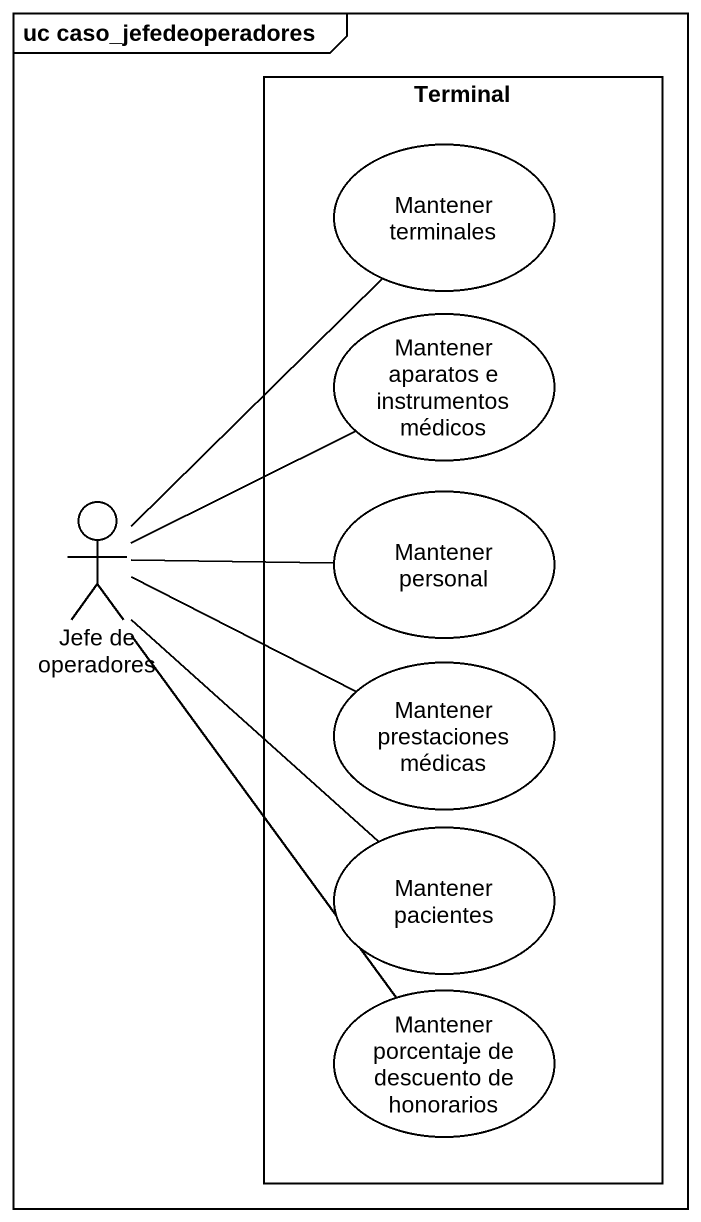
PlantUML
@startuml
mainframe uc caso_jefedeoperadores
rectangle Terminal {
  usecase "Mantener terminales" as Mantener_terminales
  usecase "Mantener aparatos e instrumentos médicos" as Mantener_aparatos_e
  usecase "Mantener personal" as Mantener_personal
  usecase "Mantener prestaciones médicas" as Mantener_prestaciones
  usecase "Mantener pacientes" as Mantener_pacientes
  usecase "Mantener porcentaje de descuento de honorarios" as Mantener_porcentaje_de
}
actor "Jefe de operadores" as Jefe_de_operadores
Jefe_de_operadores -up- Mantener_terminales
Jefe_de_operadores -up- Mantener_aparatos_e
Jefe_de_operadores -right- Mantener_personal
Jefe_de_operadores -right- Mantener_prestaciones
Jefe_de_operadores -- Mantener_pacientes
Jefe_de_operadores -- Mantener_porcentaje_de
@enduml
